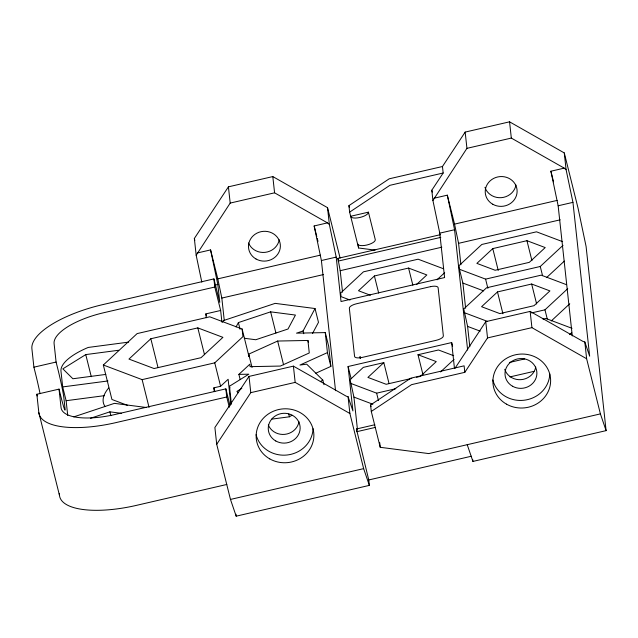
<?xml version="1.0" encoding="UTF-8"?>
<svg xmlns="http://www.w3.org/2000/svg" width="638" height="638" viewBox="0 0 638 638"><rect width="100%" height="100%" fill="white"/><g stroke="black" fill="none" stroke-linecap="round" stroke-linejoin="round"><path stroke-width="0.96" d="M201.815 282.14L196.177 255.248L230.19 203.083L228.42 186.838L272.809 176.574L327.525 207.669L340.102 258.063M327.525 207.669L329.352 224.456L336.202 257.106L341.027 301.519L444.598 277.57L439.773 233.157L432.923 200.507L466.936 148.343L465.166 132.09L509.563 121.826L564.271 152.921L578.036 208.076L586.091 246.475L606.1 430.634L472.933 461.426L467.223 444.686M222.502 322.15L223.316 320.627L275.153 303.369L315.036 308.537L318.482 322.326L312.5 333.538M236.06 326.935L238.389 322.581L270.632 311.846L295.442 315.06L288.009 329.009L255.758 339.743L244.306 338.26M303.768 333.722L303.082 330.962L315.036 308.537M196.177 255.248L194.351 238.46L228.42 186.838M452.605 346.338L451.664 342.566L348.085 366.515L352.91 410.928L348.061 396.7L346.298 396.206L293.408 366.14L249.019 376.412L214.886 427.492L216.713 444.279L230.477 499.434L236.18 516.174L369.354 485.382L368.764 479.959L356.427 428.999L374.817 424.749M216.713 444.279L250.782 392.657L249.019 376.412M432.923 200.507L431.806 190.22L443.163 173.01L442.461 166.51L465.166 132.09M455.03 368.246L485.765 321.664L530.154 311.4L583.044 341.458L584.807 341.952L589.656 356.187L572.948 202.358L566.097 169.716L564.271 152.921M606.1 430.634L600.398 413.895L428.752 453.586L380.232 447.302L371.284 411.454L411.55 384.65L464.815 372.329L487.528 337.917L485.765 321.664M127.64 405.393L111.929 399.476L103.324 365.008L137.13 333.594L209.75 316.799L242.113 328.993L248.995 356.57L248.724 354.138L277.642 341.043L307.915 340.453L308.393 342.351M150.831 338.754L128.956 359.082L154.069 368.541L201.05 357.679L222.925 337.35L197.812 327.884L150.831 338.754L157.993 367.456M103.324 365.008L142.13 379.634L214.751 362.839L242.942 336.641L242.113 328.993M214.304 391.676L213.882 387.832L220.596 386.277L228.125 379.283L230.868 404.532M240.167 379.554L238.875 374.386L249.825 364.218L250.088 366.651L280.361 366.06L309.271 352.958L307.915 340.453M416.718 284.357L426.838 274.946L408.575 268.064L374.402 275.967L358.492 290.745L370.367 295.219M436.998 279.811L444.654 272.705M492.775 248.597L476.873 263.374L495.136 270.257L529.301 262.354L545.211 247.576L526.948 240.693L492.775 248.597L498.238 270.464M389.036 383.542L383.821 362.623L367.911 377.409L386.173 384.291L411.805 378.366M497.488 291.925L481.578 306.711L499.841 313.593L534.014 305.69L549.916 290.904L531.653 284.022L497.488 291.925L502.943 313.792M562.628 241.666L536.494 231.817L481.818 244.466L459.057 265.623L459.448 269.276L485.59 279.125L540.258 266.485L563.027 245.327M440.555 371.922L454.073 359.361M546.551 277.626L564.335 261.101M531.542 312.923L544.972 309.821L567.732 288.663M551.256 320.962L569.75 303.768M569.598 334.639L571.728 332.653M375.08 250.12L358.58 247.983L349.632 212.135L348.93 205.635L389.188 178.823L442.461 166.51M349.632 212.135L389.898 185.323L443.163 173.01M371.284 411.454L370.582 404.955L410.84 378.151L464.113 365.829L464.815 372.329M118.7 350.254L85.763 354.592L62.851 368.844L72.876 378.757L105.82 374.418M231.387 403.974L229.465 386.237L248.82 374.195L238.875 374.386M241.818 388.359L236.913 391.413L238.245 392.737M320.3 381.66L322.812 380.096L306.687 364.162L299.972 365.048L327.438 352.607L325.26 332.597L296.51 333.156L303.082 330.962M271.764 419.118L289.421 416.797L291.933 415.234M315.818 373.214L330.875 366.395L328.706 346.378L325.26 332.597M73.769 416.885L114.401 403.36L146.509 407.522M90.54 418.273L109.888 411.837L121.34 413.32M230.19 203.083L274.579 192.82L327.469 222.877L329.352 224.456M466.936 148.343L511.325 138.079L564.215 168.137L566.097 169.716M368.421 212.167L350.669 216.274A9.123 3.246 -14 0 0 359.896 217.47A9.123 3.246 -14 0 0 368.421 212.167L375.303 239.736A9.123 3.246 -14 0 1 366.778 245.04A9.123 3.246 -14 0 1 357.551 243.844M197.254 252.991L210.572 249.913L217.797 278.862L221.825 298.066L224.257 320.396M335.54 390.687L321.4 260.527L314.151 225.956L327.469 222.877M434 198.243L447.318 195.164L454.543 224.121L458.578 243.325L460.907 264.778M572.286 335.939L558.146 205.779L550.897 171.215L564.215 168.137M210.572 249.913L217.821 284.476L219.767 302.348L213.913 278.91L102.941 304.573A76.018 27.019 -14 0 0 31.9 348.763L33.902 367.177L35.624 374.075A22.801 1.037 77 0 1 40.058 393.654M217.797 278.862L320.404 255.136M454.543 224.121L557.157 200.396M215.054 285.114L217.821 284.476M321.4 260.527L336.202 257.106M439.773 233.157L454.575 229.736L447.318 195.164M558.146 205.779L572.948 202.358M342.534 292.148L340.198 270.695L337.893 258.382L440.499 234.656M213.913 278.91L214.799 287.036L103.827 312.7A53.209 18.917 -14 0 0 54.094 343.627L56.096 362.049L57.819 368.939A22.801 1.037 77 0 1 63.864 397.745L65.036 408.575A22.801 1.037 77 0 1 60.762 396.023L59.039 389.124L36.845 394.26L38.846 412.674L59.486 495.399A76.018 27.019 -14 0 0 136.412 505.376L226.825 484.465M338.188 261.094L440.794 237.368M221.825 298.066L323.466 274.563M340.198 270.695L441.839 247.193M458.578 243.325L560.212 219.823M206.273 317.74L205.851 313.896L220.652 310.475L214.799 287.036M33.902 367.177L56.096 362.049M230.071 405.736L225.86 388.861L114.888 414.525A53.209 18.917 -14 0 1 61.041 407.546L59.039 389.124M543.034 319.152L545.913 318.482L572.047 328.331M225.86 388.861L226.745 396.988L115.765 422.651A76.018 27.019 -14 0 1 38.846 412.674M250.782 392.657L295.171 382.393L349.887 413.488L363.644 468.635L369.354 485.382M487.528 337.917L531.917 327.653L586.633 358.747L600.398 413.895M383.821 362.623L363.317 367.368L350.095 379.658L353.93 397.099L357.432 429.286M422.978 374.689L417.994 354.728L438.497 349.983L453.674 355.701M416.55 377.265L420.346 376.388L436.256 361.61L417.994 354.728M350.493 383.31L376.627 393.16L395.815 388.725M509.387 362.464L524.739 358.915M509.953 376.914L533.934 371.372M356.722 431.711L375.112 427.452M230.477 499.434L363.644 468.635M368.764 479.959L471.37 456.234M128.677 342.112L88.196 347.447A53.209 18.917 -14 0 0 60.977 371.204L62.683 386.923L66.129 400.712L67.732 415.474M62.683 386.923L107.974 380.958M66.129 400.712L104.504 395.656M566.44 284.66L541.199 275.153L486.531 287.794L463.762 308.951L467.598 326.401L469.807 346.721M443.354 268.702L418.121 259.195L363.445 271.836L340.684 292.994L341.075 296.654L350.007 300.019M459.448 269.276L462.893 283.065L483.62 290.88M464.161 312.612L487.591 321.44M467.598 326.401L480.215 331.154M353.93 397.099L372.855 404.229M356.427 428.999L357.001 430.674M550.897 171.215L553.545 181.83M540.258 266.485L542.555 275.68M544.972 309.821L547.26 319.008M526.948 240.693L531.933 260.655M531.653 284.022L536.638 303.991M485.59 279.125L487.879 288.32M431.806 190.22L432.285 192.118M408.575 268.064L412.85 285.178M374.402 275.967L378.677 293.081M348.93 205.635L349.401 207.525M376.627 393.16L378.462 400.512M337.893 258.382L338.371 260.312M360.502 358.46L360.031 356.578L360.247 358.556M370.582 404.955L370.997 406.613M314.151 225.956L316.799 236.578M317.277 238.508L318.003 241.403M348.085 366.515L351.147 378.781M327.438 352.607L330.875 366.395M322.812 380.096L323.96 384.69M270.632 311.846L275.911 332.988M277.642 341.043L283.575 364.808M288.727 414.038L289.421 416.797M248.724 354.138L252.05 367.448M238.389 322.581L240.063 329.304M194.351 238.46L194.829 240.366M229.465 386.237L229.895 387.96M226.745 396.988L229.321 407.299M205.851 313.896L206.321 315.786M214.751 362.839L220.596 386.277M213.882 387.832L214.799 391.509M197.812 327.884L204.503 354.672M142.13 379.634L149.061 407.395M109.888 411.837L110.845 415.673M85.763 354.592L91.274 376.691M36.845 394.26L37.275 395.983M584.807 341.952L586.633 358.747M509.563 121.826L511.325 138.079M530.154 311.4L531.917 327.653M462.893 283.065L465.628 308.226M454.575 229.736L467.638 350.031M472.734 459.623L472.933 461.426M451.664 342.566L454.447 368.23M358.173 244.266L358.58 247.983M379.73 442.66L380.232 447.302M348.061 396.7L349.887 413.488M272.809 176.574L274.579 192.82M293.408 366.14L295.171 382.393M220.652 310.475L221.912 322.126M235.972 514.228L236.18 516.174M59.278 493.429L59.486 495.399M104.999 406.446A83.618 29.723 -14 0 1 108.683 387.984M515.967 185.02A15.966 14.905 -6.2 0 1 501.261 197.668A15.966 14.905 -6.2 0 1 484.96 187.325M535.737 367.01A15.966 14.905 -6.2 0 1 521.031 379.658A15.966 14.905 -6.2 0 1 504.73 369.314M279.221 239.76A15.966 14.905 -6.2 0 1 265.041 252.361A15.966 14.905 -6.2 0 1 248.549 242.99M298.991 421.75A15.966 14.905 -6.2 0 1 284.811 434.35A15.966 14.905 -6.2 0 1 268.319 424.98M549.789 373.956A28.885 26.963 -6.2 0 1 523.758 400.273A28.885 26.963 -6.2 0 1 492.831 379.953M313.043 428.696A28.885 26.963 -6.2 0 1 287.004 455.014A28.885 26.963 -6.2 0 1 256.085 434.701M430.419 286.677L356.435 303.784A7.6 2.704 -14 0 0 349.337 308.202L354.569 356.411A7.6 2.704 -14 0 0 362.264 357.408L436.248 340.301A7.6 2.704 -14 0 0 443.354 335.883L438.115 287.674A7.6 2.704 -14 0 0 430.419 286.677M255.998 258.98A15.966 14.905 -6.2 0 0 280.369 246.483A15.966 14.905 -6.2 0 0 256.915 233.157A15.966 14.905 -6.2 0 0 255.998 258.98M492.743 204.24A15.966 14.905 -6.2 0 0 517.115 191.743A15.966 14.905 -6.2 0 0 493.66 178.409A15.966 14.905 -6.2 0 0 492.743 204.24M512.513 386.229A15.966 14.905 -6.2 0 0 536.885 373.732A15.966 14.905 -6.2 0 0 513.43 360.398A15.966 14.905 -6.2 0 0 512.513 386.229M275.768 440.978A15.966 14.905 -6.2 0 0 300.139 428.473A15.966 14.905 -6.2 0 0 276.685 415.147A15.966 14.905 -6.2 0 0 275.768 440.978M506.508 404.157A28.885 26.963 -6.2 0 0 550.618 381.54A28.885 26.963 -6.2 0 0 508.175 357.416A28.885 26.963 -6.2 0 0 506.508 404.157M269.762 458.897A28.885 26.963 -6.2 0 0 313.864 436.28A28.885 26.963 -6.2 0 0 271.429 412.156A28.885 26.963 -6.2 0 0 269.762 458.897"/></g></svg>
